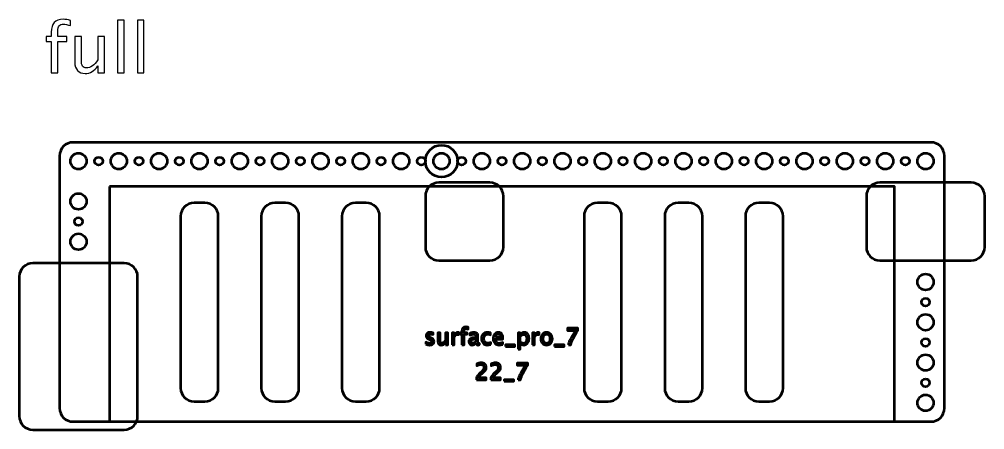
# Model space of a CAD drawing. Header units: centimetres. Extents: x -69 to 69, y -115 to 104.
# Drawn here: x 27.05 to 62.95, y 0.5 to 15.78 of the extents above; entities that cross this region are included whole.
import ezdxf

# ---------------------------------------------------------------- set-up
doc = ezdxf.new("R2010")
doc.units = ezdxf.units.CM
doc.header["$MEASUREMENT"] = 0
doc.layers.add('Layer 1', color=7, linetype='Continuous')

msp = doc.modelspace()

# ---------------------------------------------------------------- linework, layer by layer
at = {"layer": 'Layer 1', "color": 202, "lineweight": 53}
for centre, major_axis in [((29.25001, 10.49999), (0, 0.30001)), ((30.75001, 10.49999), (0, 0.30001)), ((32.25001, 10.49999), (0, 0.30001)), ((33.75001, 10.49999), (0, 0.30001)), ((35.25001, 10.49999), (0, 0.30001)), ((36.75001, 10.49999), (0, 0.30001)), ((38.25001, 10.49999), (0, 0.30001)), ((39.75001, 10.49999), (0, 0.30001)), ((41.25001, 10.49999), (0, 0.30001)), ((42.75001, 10.49999), (0, 0.60001)), ((42.75001, 10.49999), (0, 0.30001)), ((44.25001, 10.49999), (0, 0.30001)), ((45.75001, 10.49999), (0, 0.30001)), ((47.25001, 10.49999), (0, 0.30001)), ((48.75001, 10.49999), (0, 0.30001)), ((50.25001, 10.49999), (0, 0.30001)), ((51.75001, 10.49999), (0, 0.30001)), ((53.25001, 10.49999), (0, 0.30001)), ((54.75001, 10.49999), (0, 0.30001)), ((56.25001, 10.49999), (0, 0.30001)), ((57.75001, 10.49999), (0, 0.30001)), ((59.25001, 10.49999), (0, 0.30001)), ((60.75001, 10.49999), (0, 0.30001)), ((30, 10.5), (0, 0.15)), ((31.5, 10.5), (0, 0.15)), ((33, 10.5), (0, 0.15)), ((34.5, 10.5), (0, 0.15)), ((36, 10.5), (0, 0.15)), ((37.5, 10.5), (0, 0.15)), ((39, 10.5), (0, 0.15)), ((40.5, 10.5), (0, 0.15)), ((42, 10.5), (0, 0.15)), ((43.5, 10.5), (0, 0.15)), ((45, 10.5), (0, 0.15)), ((46.5, 10.5), (0, 0.15)), ((48, 10.5), (0, 0.15)), ((49.5, 10.5), (0, 0.15)), ((51, 10.5), (0, 0.15)), ((52.5, 10.5), (0, 0.15)), ((54, 10.5), (0, 0.15)), ((55.5, 10.5), (0, 0.15)), ((57, 10.5), (0, 0.15)), ((58.5, 10.5), (0, 0.15)), ((60, 10.5), (0, 0.15)), ((29.25001, 8.99999), (0, 0.30001)), ((29.25, 8.25), (0, 0.15)), ((29.25001, 7.49999), (0, 0.30001)), ((60.75001, 5.99999), (0, 0.30001)), ((60.75, 5.25), (0, 0.15)), ((60.75001, 4.49999), (0, 0.30001)), ((60.75, 3.75), (0, 0.15)), ((60.75001, 2.99999), (0, 0.30001)), ((60.75, 2.25), (0, 0.15)), ((60.75001, 1.49999), (0, 0.30001))]:
    msp.add_ellipse(centre, major_axis=major_axis, ratio=1, dxfattribs=at)
at = {"layer": 'Layer 1'}
for points, knots in [([(28.24041, 13.79281), (28.24041, 13.79281), (28.24041, 14.95613), (28.24041, 14.95613), (28.24041, 14.95613), (28.24041, 14.95613), (28.04949, 14.95613), (28.04949, 14.95613), (28.04949, 14.95613), (28.04949, 14.95613), (28.04949, 15.13901), (28.04949, 15.13901), (28.04949, 15.13901), (28.04949, 15.13901), (28.24041, 15.13901), (28.24041, 15.13901), (28.24041, 15.13901), (28.24041, 15.13901), (28.24041, 15.3003), (28.24041, 15.3003), (28.24041, 15.3003), (28.24041, 15.62119), (28.38688, 15.78163), (28.67983, 15.78163), (28.67983, 15.78163), (28.76196, 15.78163), (28.85509, 15.76808), (28.95923, 15.74099), (28.95923, 15.74099), (28.95923, 15.74099), (28.95923, 15.54541), (28.95923, 15.54541), (28.95923, 15.54541), (28.84874, 15.58097), (28.76026, 15.59875), (28.6938, 15.59875), (28.6938, 15.59875), (28.61294, 15.59875), (28.55791, 15.5797), (28.5287, 15.54118), (28.5287, 15.54118), (28.49907, 15.50265), (28.48425, 15.43111), (28.48425, 15.32655), (28.48425, 15.32655), (28.48425, 15.32655), (28.48425, 15.13901), (28.48425, 15.13901), (28.48425, 15.13901), (28.48425, 15.13901), (28.82249, 15.13901), (28.82249, 15.13901), (28.82249, 15.13901), (28.82249, 15.13901), (28.82249, 14.95613), (28.82249, 14.95613), (28.82249, 14.95613), (28.82249, 14.95613), (28.48425, 14.95613), (28.48425, 14.95613), (28.48425, 14.95613), (28.48425, 14.95613), (28.48425, 13.79281), (28.48425, 13.79281), (28.48425, 13.79281), (28.48425, 13.79281), (28.24041, 13.79281), (28.24041, 13.79281)], [0, 0, 0, 0, 0.05555556, 0.05555556, 0.05555556, 0.05555556, 0.11111111, 0.11111111, 0.11111111, 0.11111111, 0.16666667, 0.16666667, 0.16666667, 0.16666667, 0.22222222, 0.22222222, 0.22222222, 0.22222222, 0.27777778, 0.27777778, 0.27777778, 0.27777778, 0.33333333, 0.33333333, 0.33333333, 0.33333333, 0.38888889, 0.38888889, 0.38888889, 0.38888889, 0.44444444, 0.44444444, 0.44444444, 0.44444444, 0.5, 0.5, 0.5, 0.5, 0.55555556, 0.55555556, 0.55555556, 0.55555556, 0.61111111, 0.61111111, 0.61111111, 0.61111111, 0.66666667, 0.66666667, 0.66666667, 0.66666667, 0.72222222, 0.72222222, 0.72222222, 0.72222222, 0.77777778, 0.77777778, 0.77777778, 0.77777778, 0.83333333, 0.83333333, 0.83333333, 0.83333333, 0.88888889, 0.88888889, 0.88888889, 0.88888889, 1, 1, 1, 1]), ([(30.70505, 13.79281), (30.70505, 13.79281), (30.70505, 15.75115), (30.70505, 15.75115), (30.70505, 15.75115), (30.70505, 15.75115), (30.94889, 15.75115), (30.94889, 15.75115), (30.94889, 15.75115), (30.94889, 15.75115), (30.94889, 13.79281), (30.94889, 13.79281), (30.94889, 13.79281), (30.94889, 13.79281), (30.70505, 13.79281), (30.70505, 13.79281)], [0, 0, 0, 0, 0.2, 0.2, 0.2, 0.2, 0.4, 0.4, 0.4, 0.4, 0.6, 0.6, 0.6, 0.6, 1, 1, 1, 1]), ([(31.43911, 13.79281), (31.43911, 13.79281), (31.43911, 15.75115), (31.43911, 15.75115), (31.43911, 15.75115), (31.43911, 15.75115), (31.68295, 15.75115), (31.68295, 15.75115), (31.68295, 15.75115), (31.68295, 15.75115), (31.68295, 13.79281), (31.68295, 13.79281), (31.68295, 13.79281), (31.68295, 13.79281), (31.43911, 13.79281), (31.43911, 13.79281)], [0, 0, 0, 0, 0.2, 0.2, 0.2, 0.2, 0.4, 0.4, 0.4, 0.4, 0.6, 0.6, 0.6, 0.6, 1, 1, 1, 1]), ([(29.97184, 13.79281), (29.97184, 13.79281), (29.97184, 14.04596), (29.97184, 14.04596), (29.97184, 14.04596), (29.84188, 13.85673), (29.68397, 13.76233), (29.49855, 13.76233), (29.49855, 13.76233), (29.38087, 13.76233), (29.28731, 13.79916), (29.21788, 13.87324), (29.21788, 13.87324), (29.14803, 13.94733), (29.11332, 14.04681), (29.11332, 14.17254), (29.11332, 14.17254), (29.11332, 14.17254), (29.11332, 15.13901), (29.11332, 15.13901), (29.11332, 15.13901), (29.11332, 15.13901), (29.35716, 15.13901), (29.35716, 15.13901), (29.35716, 15.13901), (29.35716, 15.13901), (29.35716, 14.25213), (29.35716, 14.25213), (29.35716, 14.25213), (29.35716, 14.15095), (29.37198, 14.07941), (29.40119, 14.03707), (29.40119, 14.03707), (29.43082, 13.99432), (29.47993, 13.97315), (29.54893, 13.97315), (29.54893, 13.97315), (29.69794, 13.97315), (29.83934, 14.07094), (29.97184, 14.26694), (29.97184, 14.26694), (29.97184, 14.26694), (29.97184, 15.13901), (29.97184, 15.13901), (29.97184, 15.13901), (29.97184, 15.13901), (30.21568, 15.13901), (30.21568, 15.13901), (30.21568, 15.13901), (30.21568, 15.13901), (30.21568, 13.79281), (30.21568, 13.79281), (30.21568, 13.79281), (30.21568, 13.79281), (29.97184, 13.79281), (29.97184, 13.79281)], [0, 0, 0, 0, 0.06666667, 0.06666667, 0.06666667, 0.06666667, 0.13333333, 0.13333333, 0.13333333, 0.13333333, 0.2, 0.2, 0.2, 0.2, 0.26666667, 0.26666667, 0.26666667, 0.26666667, 0.33333333, 0.33333333, 0.33333333, 0.33333333, 0.4, 0.4, 0.4, 0.4, 0.46666667, 0.46666667, 0.46666667, 0.46666667, 0.53333333, 0.53333333, 0.53333333, 0.53333333, 0.6, 0.6, 0.6, 0.6, 0.66666667, 0.66666667, 0.66666667, 0.66666667, 0.73333333, 0.73333333, 0.73333333, 0.73333333, 0.8, 0.8, 0.8, 0.8, 0.86666667, 0.86666667, 0.86666667, 0.86666667, 1, 1, 1, 1])]:
    msp.add_open_spline(points, degree=3, knots=knots, dxfattribs=at)
at = {"layer": 'Layer 1', "color": 202, "lineweight": 53}
for points, knots in [([(28.55, 1.3), (28.55, 1.3), (28.55, 10.7), (28.55, 10.7), (28.55, 10.7), (28.55, 10.97614), (28.77386, 11.2), (29.05, 11.2), (29.05, 11.2), (29.05, 11.2), (60.95, 11.2), (60.95, 11.2), (60.95, 11.2), (61.22614, 11.2), (61.45, 10.97614), (61.45, 10.7), (61.45, 10.7), (61.45, 10.7), (61.45, 1.3), (61.45, 1.3), (61.45, 1.3), (61.45, 1.02386), (61.22614, 0.8), (60.95, 0.8), (60.95, 0.8), (60.95, 0.8), (29.05, 0.8), (29.05, 0.8), (29.05, 0.8), (28.77386, 0.8), (28.55, 1.02386), (28.55, 1.3)], [0, 0, 0, 0, 0.11111111, 0.11111111, 0.11111111, 0.11111111, 0.22222222, 0.22222222, 0.22222222, 0.22222222, 0.33333333, 0.33333333, 0.33333333, 0.33333333, 0.44444444, 0.44444444, 0.44444444, 0.44444444, 0.55555556, 0.55555556, 0.55555556, 0.55555556, 0.66666667, 0.66666667, 0.66666667, 0.66666667, 0.77777778, 0.77777778, 0.77777778, 0.77777778, 1, 1, 1, 1]), ([(42.15, 7.3), (42.15, 7.3), (42.15, 9.2), (42.15, 9.2), (42.15, 9.2), (42.15, 9.47614), (42.37386, 9.7), (42.65, 9.7), (42.65, 9.7), (42.65, 9.7), (44.55, 9.7), (44.55, 9.7), (44.55, 9.7), (44.82614, 9.7), (45.05, 9.47614), (45.05, 9.2), (45.05, 9.2), (45.05, 9.2), (45.05, 7.3), (45.05, 7.3), (45.05, 7.3), (45.05, 7.02386), (44.82614, 6.8), (44.55, 6.8), (44.55, 6.8), (44.55, 6.8), (42.65, 6.8), (42.65, 6.8), (42.65, 6.8), (42.37386, 6.8), (42.15, 7.02386), (42.15, 7.3)], [0, 0, 0, 0, 0.11111111, 0.11111111, 0.11111111, 0.11111111, 0.22222222, 0.22222222, 0.22222222, 0.22222222, 0.33333333, 0.33333333, 0.33333333, 0.33333333, 0.44444444, 0.44444444, 0.44444444, 0.44444444, 0.55555556, 0.55555556, 0.55555556, 0.55555556, 0.66666667, 0.66666667, 0.66666667, 0.66666667, 0.77777778, 0.77777778, 0.77777778, 0.77777778, 1, 1, 1, 1]), ([(58.55, 7.3), (58.55, 7.3), (58.55, 9.2), (58.55, 9.2), (58.55, 9.2), (58.55, 9.47614), (58.77386, 9.7), (59.05, 9.7), (59.05, 9.7), (59.05, 9.7), (62.45, 9.7), (62.45, 9.7), (62.45, 9.7), (62.72614, 9.7), (62.95, 9.47614), (62.95, 9.2), (62.95, 9.2), (62.95, 9.2), (62.95, 7.3), (62.95, 7.3), (62.95, 7.3), (62.95, 7.02386), (62.72614, 6.8), (62.45, 6.8), (62.45, 6.8), (62.45, 6.8), (59.05, 6.8), (59.05, 6.8), (59.05, 6.8), (58.77386, 6.8), (58.55, 7.02386), (58.55, 7.3)], [0, 0, 0, 0, 0.11111111, 0.11111111, 0.11111111, 0.11111111, 0.22222222, 0.22222222, 0.22222222, 0.22222222, 0.33333333, 0.33333333, 0.33333333, 0.33333333, 0.44444444, 0.44444444, 0.44444444, 0.44444444, 0.55555556, 0.55555556, 0.55555556, 0.55555556, 0.66666667, 0.66666667, 0.66666667, 0.66666667, 0.77777778, 0.77777778, 0.77777778, 0.77777778, 1, 1, 1, 1]), ([(30.4, 9.55), (30.4, 9.55), (59.6, 9.55), (59.6, 9.55), (59.6, 9.55), (59.6, 9.55), (59.6, 0.8), (59.6, 0.8), (59.6, 0.8), (59.6, 0.8), (30.4, 0.8), (30.4, 0.8), (30.4, 0.8), (30.4, 0.8), (30.4, 9.55), (30.4, 9.55)], [0, 0, 0, 0, 0.2, 0.2, 0.2, 0.2, 0.4, 0.4, 0.4, 0.4, 0.6, 0.6, 0.6, 0.6, 1, 1, 1, 1]), ([(33.05, 2.05), (33.05, 2.05), (33.05, 8.45), (33.05, 8.45), (33.05, 8.45), (33.05, 8.72614), (33.27386, 8.95), (33.55, 8.95), (33.55, 8.95), (33.55, 8.95), (33.95, 8.95), (33.95, 8.95), (33.95, 8.95), (34.22614, 8.95), (34.45, 8.72614), (34.45, 8.45), (34.45, 8.45), (34.45, 8.45), (34.45, 2.05), (34.45, 2.05), (34.45, 2.05), (34.45, 1.77386), (34.22614, 1.55), (33.95, 1.55), (33.95, 1.55), (33.95, 1.55), (33.55, 1.55), (33.55, 1.55), (33.55, 1.55), (33.27386, 1.55), (33.05, 1.77386), (33.05, 2.05)], [0, 0, 0, 0, 0.11111111, 0.11111111, 0.11111111, 0.11111111, 0.22222222, 0.22222222, 0.22222222, 0.22222222, 0.33333333, 0.33333333, 0.33333333, 0.33333333, 0.44444444, 0.44444444, 0.44444444, 0.44444444, 0.55555556, 0.55555556, 0.55555556, 0.55555556, 0.66666667, 0.66666667, 0.66666667, 0.66666667, 0.77777778, 0.77777778, 0.77777778, 0.77777778, 1, 1, 1, 1]), ([(36.05, 2.05), (36.05, 2.05), (36.05, 8.45), (36.05, 8.45), (36.05, 8.45), (36.05, 8.72614), (36.27386, 8.95), (36.55, 8.95), (36.55, 8.95), (36.55, 8.95), (36.95, 8.95), (36.95, 8.95), (36.95, 8.95), (37.22614, 8.95), (37.45, 8.72614), (37.45, 8.45), (37.45, 8.45), (37.45, 8.45), (37.45, 2.05), (37.45, 2.05), (37.45, 2.05), (37.45, 1.77386), (37.22614, 1.55), (36.95, 1.55), (36.95, 1.55), (36.95, 1.55), (36.55, 1.55), (36.55, 1.55), (36.55, 1.55), (36.27386, 1.55), (36.05, 1.77386), (36.05, 2.05)], [0, 0, 0, 0, 0.11111111, 0.11111111, 0.11111111, 0.11111111, 0.22222222, 0.22222222, 0.22222222, 0.22222222, 0.33333333, 0.33333333, 0.33333333, 0.33333333, 0.44444444, 0.44444444, 0.44444444, 0.44444444, 0.55555556, 0.55555556, 0.55555556, 0.55555556, 0.66666667, 0.66666667, 0.66666667, 0.66666667, 0.77777778, 0.77777778, 0.77777778, 0.77777778, 1, 1, 1, 1]), ([(39.05, 2.05), (39.05, 2.05), (39.05, 8.45), (39.05, 8.45), (39.05, 8.45), (39.05, 8.72614), (39.27386, 8.95), (39.55, 8.95), (39.55, 8.95), (39.55, 8.95), (39.95, 8.95), (39.95, 8.95), (39.95, 8.95), (40.22614, 8.95), (40.45, 8.72614), (40.45, 8.45), (40.45, 8.45), (40.45, 8.45), (40.45, 2.05), (40.45, 2.05), (40.45, 2.05), (40.45, 1.77386), (40.22614, 1.55), (39.95, 1.55), (39.95, 1.55), (39.95, 1.55), (39.55, 1.55), (39.55, 1.55), (39.55, 1.55), (39.27386, 1.55), (39.05, 1.77386), (39.05, 2.05)], [0, 0, 0, 0, 0.11111111, 0.11111111, 0.11111111, 0.11111111, 0.22222222, 0.22222222, 0.22222222, 0.22222222, 0.33333333, 0.33333333, 0.33333333, 0.33333333, 0.44444444, 0.44444444, 0.44444444, 0.44444444, 0.55555556, 0.55555556, 0.55555556, 0.55555556, 0.66666667, 0.66666667, 0.66666667, 0.66666667, 0.77777778, 0.77777778, 0.77777778, 0.77777778, 1, 1, 1, 1]), ([(48.05, 2.05), (48.05, 2.05), (48.05, 8.45), (48.05, 8.45), (48.05, 8.45), (48.05, 8.72614), (48.27386, 8.95), (48.55, 8.95), (48.55, 8.95), (48.55, 8.95), (48.95, 8.95), (48.95, 8.95), (48.95, 8.95), (49.22614, 8.95), (49.45, 8.72614), (49.45, 8.45), (49.45, 8.45), (49.45, 8.45), (49.45, 2.05), (49.45, 2.05), (49.45, 2.05), (49.45, 1.77386), (49.22614, 1.55), (48.95, 1.55), (48.95, 1.55), (48.95, 1.55), (48.55, 1.55), (48.55, 1.55), (48.55, 1.55), (48.27386, 1.55), (48.05, 1.77386), (48.05, 2.05)], [0, 0, 0, 0, 0.11111111, 0.11111111, 0.11111111, 0.11111111, 0.22222222, 0.22222222, 0.22222222, 0.22222222, 0.33333333, 0.33333333, 0.33333333, 0.33333333, 0.44444444, 0.44444444, 0.44444444, 0.44444444, 0.55555556, 0.55555556, 0.55555556, 0.55555556, 0.66666667, 0.66666667, 0.66666667, 0.66666667, 0.77777778, 0.77777778, 0.77777778, 0.77777778, 1, 1, 1, 1]), ([(51.05, 2.05), (51.05, 2.05), (51.05, 8.45), (51.05, 8.45), (51.05, 8.45), (51.05, 8.72614), (51.27386, 8.95), (51.55, 8.95), (51.55, 8.95), (51.55, 8.95), (51.95, 8.95), (51.95, 8.95), (51.95, 8.95), (52.22614, 8.95), (52.45, 8.72614), (52.45, 8.45), (52.45, 8.45), (52.45, 8.45), (52.45, 2.05), (52.45, 2.05), (52.45, 2.05), (52.45, 1.77386), (52.22614, 1.55), (51.95, 1.55), (51.95, 1.55), (51.95, 1.55), (51.55, 1.55), (51.55, 1.55), (51.55, 1.55), (51.27386, 1.55), (51.05, 1.77386), (51.05, 2.05)], [0, 0, 0, 0, 0.11111111, 0.11111111, 0.11111111, 0.11111111, 0.22222222, 0.22222222, 0.22222222, 0.22222222, 0.33333333, 0.33333333, 0.33333333, 0.33333333, 0.44444444, 0.44444444, 0.44444444, 0.44444444, 0.55555556, 0.55555556, 0.55555556, 0.55555556, 0.66666667, 0.66666667, 0.66666667, 0.66666667, 0.77777778, 0.77777778, 0.77777778, 0.77777778, 1, 1, 1, 1]), ([(54.05, 2.05), (54.05, 2.05), (54.05, 8.45), (54.05, 8.45), (54.05, 8.45), (54.05, 8.72614), (54.27386, 8.95), (54.55, 8.95), (54.55, 8.95), (54.55, 8.95), (54.95, 8.95), (54.95, 8.95), (54.95, 8.95), (55.22614, 8.95), (55.45, 8.72614), (55.45, 8.45), (55.45, 8.45), (55.45, 8.45), (55.45, 2.05), (55.45, 2.05), (55.45, 2.05), (55.45, 1.77386), (55.22614, 1.55), (54.95, 1.55), (54.95, 1.55), (54.95, 1.55), (54.55, 1.55), (54.55, 1.55), (54.55, 1.55), (54.27386, 1.55), (54.05, 1.77386), (54.05, 2.05)], [0, 0, 0, 0, 0.11111111, 0.11111111, 0.11111111, 0.11111111, 0.22222222, 0.22222222, 0.22222222, 0.22222222, 0.33333333, 0.33333333, 0.33333333, 0.33333333, 0.44444444, 0.44444444, 0.44444444, 0.44444444, 0.55555556, 0.55555556, 0.55555556, 0.55555556, 0.66666667, 0.66666667, 0.66666667, 0.66666667, 0.77777778, 0.77777778, 0.77777778, 0.77777778, 1, 1, 1, 1]), ([(27.05, 1), (27.05, 1), (27.05, 6.2), (27.05, 6.2), (27.05, 6.2), (27.05, 6.47614), (27.27386, 6.7), (27.55, 6.7), (27.55, 6.7), (27.55, 6.7), (30.95, 6.7), (30.95, 6.7), (30.95, 6.7), (31.22614, 6.7), (31.45, 6.47614), (31.45, 6.2), (31.45, 6.2), (31.45, 6.2), (31.45, 1), (31.45, 1), (31.45, 1), (31.45, 0.72386), (31.22614, 0.5), (30.95, 0.5), (30.95, 0.5), (30.95, 0.5), (27.55, 0.5), (27.55, 0.5), (27.55, 0.5), (27.27386, 0.5), (27.05, 0.72386), (27.05, 1)], [0, 0, 0, 0, 0.11111111, 0.11111111, 0.11111111, 0.11111111, 0.22222222, 0.22222222, 0.22222222, 0.22222222, 0.33333333, 0.33333333, 0.33333333, 0.33333333, 0.44444444, 0.44444444, 0.44444444, 0.44444444, 0.55555556, 0.55555556, 0.55555556, 0.55555556, 0.66666667, 0.66666667, 0.66666667, 0.66666667, 0.77777778, 0.77777778, 0.77777778, 0.77777778, 1, 1, 1, 1]), ([(43.50745, 3.66378), (43.50745, 3.66378), (43.50745, 4.05155), (43.50745, 4.05155), (43.50745, 4.05155), (43.50745, 4.05155), (43.44381, 4.05155), (43.44381, 4.05155), (43.44381, 4.05155), (43.44381, 4.05155), (43.44381, 4.11252), (43.44381, 4.11252), (43.44381, 4.11252), (43.44381, 4.11252), (43.50745, 4.11252), (43.50745, 4.11252), (43.50745, 4.11252), (43.50745, 4.11252), (43.50745, 4.16628), (43.50745, 4.16628), (43.50745, 4.16628), (43.50745, 4.27324), (43.55628, 4.32672), (43.65392, 4.32672), (43.65392, 4.32672), (43.6813, 4.32672), (43.71234, 4.32221), (43.74706, 4.31318), (43.74706, 4.31318), (43.74706, 4.31318), (43.74706, 4.24798), (43.74706, 4.24798), (43.74706, 4.24798), (43.71023, 4.25984), (43.68074, 4.26576), (43.65858, 4.26576), (43.65858, 4.26576), (43.63163, 4.26576), (43.61328, 4.25941), (43.60355, 4.24657), (43.60355, 4.24657), (43.59367, 4.23373), (43.58873, 4.20988), (43.58873, 4.17503), (43.58873, 4.17503), (43.58873, 4.17503), (43.58873, 4.11252), (43.58873, 4.11252), (43.58873, 4.11252), (43.58873, 4.11252), (43.70148, 4.11252), (43.70148, 4.11252), (43.70148, 4.11252), (43.70148, 4.11252), (43.70148, 4.05155), (43.70148, 4.05155), (43.70148, 4.05155), (43.70148, 4.05155), (43.58873, 4.05155), (43.58873, 4.05155), (43.58873, 4.05155), (43.58873, 4.05155), (43.58873, 3.66378), (43.58873, 3.66378), (43.58873, 3.66378), (43.58873, 3.66378), (43.50745, 3.66378), (43.50745, 3.66378)], [0, 0, 0, 0, 0.05555556, 0.05555556, 0.05555556, 0.05555556, 0.11111111, 0.11111111, 0.11111111, 0.11111111, 0.16666667, 0.16666667, 0.16666667, 0.16666667, 0.22222222, 0.22222222, 0.22222222, 0.22222222, 0.27777778, 0.27777778, 0.27777778, 0.27777778, 0.33333333, 0.33333333, 0.33333333, 0.33333333, 0.38888889, 0.38888889, 0.38888889, 0.38888889, 0.44444444, 0.44444444, 0.44444444, 0.44444444, 0.5, 0.5, 0.5, 0.5, 0.55555556, 0.55555556, 0.55555556, 0.55555556, 0.61111111, 0.61111111, 0.61111111, 0.61111111, 0.66666667, 0.66666667, 0.66666667, 0.66666667, 0.72222222, 0.72222222, 0.72222222, 0.72222222, 0.77777778, 0.77777778, 0.77777778, 0.77777778, 0.83333333, 0.83333333, 0.83333333, 0.83333333, 0.88888889, 0.88888889, 0.88888889, 0.88888889, 1, 1, 1, 1]), ([(42.17253, 3.67987), (42.17253, 3.67987), (42.17253, 3.75437), (42.17253, 3.75437), (42.17253, 3.75437), (42.22573, 3.72784), (42.27188, 3.71458), (42.31125, 3.71458), (42.31125, 3.71458), (42.33467, 3.71458), (42.35414, 3.72093), (42.36953, 3.73363), (42.36953, 3.73363), (42.38491, 3.74619), (42.39267, 3.76199), (42.39267, 3.78104), (42.39267, 3.78104), (42.39267, 3.80884), (42.37108, 3.83184), (42.3279, 3.85005), (42.3279, 3.85005), (42.3279, 3.85005), (42.28034, 3.87023), (42.28034, 3.87023), (42.28034, 3.87023), (42.21021, 3.8993), (42.17507, 3.94135), (42.17507, 3.99596), (42.17507, 3.99596), (42.17507, 4.03504), (42.1889, 4.06581), (42.21656, 4.08824), (42.21656, 4.08824), (42.24422, 4.11068), (42.28218, 4.12183), (42.3303, 4.12183), (42.3303, 4.12183), (42.35527, 4.12183), (42.38632, 4.11844), (42.42315, 4.11153), (42.42315, 4.11153), (42.42315, 4.11153), (42.44008, 4.10828), (42.44008, 4.10828), (42.44008, 4.10828), (42.44008, 4.10828), (42.44008, 4.04055), (42.44008, 4.04055), (42.44008, 4.04055), (42.39478, 4.05409), (42.35866, 4.06087), (42.33171, 4.06087), (42.33171, 4.06087), (42.308, 4.06087), (42.28923, 4.05565), (42.27498, 4.04535), (42.27498, 4.04535), (42.26087, 4.03504), (42.25381, 4.02122), (42.25381, 4.00386), (42.25381, 4.00386), (42.25381, 3.97945), (42.27357, 3.9587), (42.31322, 3.94191), (42.31322, 3.94191), (42.31322, 3.94191), (42.35231, 3.9254), (42.35231, 3.9254), (42.35231, 3.9254), (42.39662, 3.90677), (42.42795, 3.88702), (42.44629, 3.86628), (42.44629, 3.86628), (42.46478, 3.84553), (42.47395, 3.81957), (42.47395, 3.78852), (42.47395, 3.78852), (42.47395, 3.74915), (42.45843, 3.71684), (42.42724, 3.69158), (42.42724, 3.69158), (42.3962, 3.66632), (42.3564, 3.65362), (42.308, 3.65362), (42.308, 3.65362), (42.27075, 3.65362), (42.22573, 3.66237), (42.17253, 3.67987)], [0, 0, 0, 0, 0.04347826, 0.04347826, 0.04347826, 0.04347826, 0.08695652, 0.08695652, 0.08695652, 0.08695652, 0.13043478, 0.13043478, 0.13043478, 0.13043478, 0.17391304, 0.17391304, 0.17391304, 0.17391304, 0.2173913, 0.2173913, 0.2173913, 0.2173913, 0.26086957, 0.26086957, 0.26086957, 0.26086957, 0.30434783, 0.30434783, 0.30434783, 0.30434783, 0.34782609, 0.34782609, 0.34782609, 0.34782609, 0.39130435, 0.39130435, 0.39130435, 0.39130435, 0.43478261, 0.43478261, 0.43478261, 0.43478261, 0.47826087, 0.47826087, 0.47826087, 0.47826087, 0.52173913, 0.52173913, 0.52173913, 0.52173913, 0.56521739, 0.56521739, 0.56521739, 0.56521739, 0.60869565, 0.60869565, 0.60869565, 0.60869565, 0.65217391, 0.65217391, 0.65217391, 0.65217391, 0.69565217, 0.69565217, 0.69565217, 0.69565217, 0.73913043, 0.73913043, 0.73913043, 0.73913043, 0.7826087, 0.7826087, 0.7826087, 0.7826087, 0.82608696, 0.82608696, 0.82608696, 0.82608696, 0.86956522, 0.86956522, 0.86956522, 0.86956522, 0.91304348, 0.91304348, 0.91304348, 0.91304348, 1, 1, 1, 1]), ([(42.90137, 3.66378), (42.90137, 3.66378), (42.90137, 3.74816), (42.90137, 3.74816), (42.90137, 3.74816), (42.85805, 3.68509), (42.80542, 3.65362), (42.74361, 3.65362), (42.74361, 3.65362), (42.70438, 3.65362), (42.6732, 3.6659), (42.65005, 3.69059), (42.65005, 3.69059), (42.62677, 3.71529), (42.6152, 3.74845), (42.6152, 3.79036), (42.6152, 3.79036), (42.6152, 3.79036), (42.6152, 4.11252), (42.6152, 4.11252), (42.6152, 4.11252), (42.6152, 4.11252), (42.69648, 4.11252), (42.69648, 4.11252), (42.69648, 4.11252), (42.69648, 4.11252), (42.69648, 3.81689), (42.69648, 3.81689), (42.69648, 3.81689), (42.69648, 3.78316), (42.70142, 3.75931), (42.71116, 3.7452), (42.71116, 3.7452), (42.72103, 3.73095), (42.7374, 3.72389), (42.7604, 3.72389), (42.7604, 3.72389), (42.81008, 3.72389), (42.85721, 3.75649), (42.90137, 3.82183), (42.90137, 3.82183), (42.90137, 3.82183), (42.90137, 4.11252), (42.90137, 4.11252), (42.90137, 4.11252), (42.90137, 4.11252), (42.98266, 4.11252), (42.98266, 4.11252), (42.98266, 4.11252), (42.98266, 4.11252), (42.98266, 3.66378), (42.98266, 3.66378), (42.98266, 3.66378), (42.98266, 3.66378), (42.90137, 3.66378), (42.90137, 3.66378)], [0, 0, 0, 0, 0.06666667, 0.06666667, 0.06666667, 0.06666667, 0.13333333, 0.13333333, 0.13333333, 0.13333333, 0.2, 0.2, 0.2, 0.2, 0.26666667, 0.26666667, 0.26666667, 0.26666667, 0.33333333, 0.33333333, 0.33333333, 0.33333333, 0.4, 0.4, 0.4, 0.4, 0.46666667, 0.46666667, 0.46666667, 0.46666667, 0.53333333, 0.53333333, 0.53333333, 0.53333333, 0.6, 0.6, 0.6, 0.6, 0.66666667, 0.66666667, 0.66666667, 0.66666667, 0.73333333, 0.73333333, 0.73333333, 0.73333333, 0.8, 0.8, 0.8, 0.8, 0.86666667, 0.86666667, 0.86666667, 0.86666667, 1, 1, 1, 1]), ([(43.14578, 3.66378), (43.14578, 3.66378), (43.14578, 4.11252), (43.14578, 4.11252), (43.14578, 4.11252), (43.14578, 4.11252), (43.22706, 4.11252), (43.22706, 4.11252), (43.22706, 4.11252), (43.22706, 4.11252), (43.22706, 4.02771), (43.22706, 4.02771), (43.22706, 4.02771), (43.25938, 4.0905), (43.30622, 4.12183), (43.36775, 4.12183), (43.36775, 4.12183), (43.37607, 4.12183), (43.38482, 4.12112), (43.39385, 4.11971), (43.39385, 4.11971), (43.39385, 4.11971), (43.39385, 4.04365), (43.39385, 4.04365), (43.39385, 4.04365), (43.37974, 4.04831), (43.36733, 4.05071), (43.3566, 4.05071), (43.3566, 4.05071), (43.30495, 4.05071), (43.26177, 4.02023), (43.22706, 3.95913), (43.22706, 3.95913), (43.22706, 3.95913), (43.22706, 3.66378), (43.22706, 3.66378), (43.22706, 3.66378), (43.22706, 3.66378), (43.14578, 3.66378), (43.14578, 3.66378)], [0, 0, 0, 0, 0.09090909, 0.09090909, 0.09090909, 0.09090909, 0.18181818, 0.18181818, 0.18181818, 0.18181818, 0.27272727, 0.27272727, 0.27272727, 0.27272727, 0.36363636, 0.36363636, 0.36363636, 0.36363636, 0.45454545, 0.45454545, 0.45454545, 0.45454545, 0.54545455, 0.54545455, 0.54545455, 0.54545455, 0.63636364, 0.63636364, 0.63636364, 0.63636364, 0.72727273, 0.72727273, 0.72727273, 0.72727273, 0.81818182, 0.81818182, 0.81818182, 0.81818182, 1, 1, 1, 1]), ([(44.03478, 3.72093), (43.98596, 3.67606), (43.93897, 3.65362), (43.89381, 3.65362), (43.89381, 3.65362), (43.8567, 3.65362), (43.8258, 3.66519), (43.80138, 3.68847), (43.80138, 3.68847), (43.77683, 3.71176), (43.76455, 3.74111), (43.76455, 3.77653), (43.76455, 3.77653), (43.76455, 3.82549), (43.78516, 3.86317), (43.82636, 3.88942), (43.82636, 3.88942), (43.86757, 3.91566), (43.92669, 3.92879), (44.00374, 3.92879), (44.00374, 3.92879), (44.00374, 3.92879), (44.02279, 3.92879), (44.02279, 3.92879), (44.02279, 3.92879), (44.02279, 3.92879), (44.02279, 3.98283), (44.02279, 3.98283), (44.02279, 3.98283), (44.02279, 4.0349), (43.99569, 4.06087), (43.94137, 4.06087), (43.94137, 4.06087), (43.89932, 4.06087), (43.85331, 4.0476), (43.8035, 4.02107), (43.8035, 4.02107), (43.8035, 4.02107), (43.8035, 4.08796), (43.8035, 4.08796), (43.8035, 4.08796), (43.85825, 4.11054), (43.9099, 4.12183), (43.9583, 4.12183), (43.9583, 4.12183), (44.00811, 4.12183), (44.04494, 4.11054), (44.06851, 4.08782), (44.06851, 4.08782), (44.09221, 4.0651), (44.10407, 4.03011), (44.10407, 3.98283), (44.10407, 3.98283), (44.10407, 3.98283), (44.10407, 3.78006), (44.10407, 3.78006), (44.10407, 3.78006), (44.10407, 3.73363), (44.11832, 3.71035), (44.14697, 3.71035), (44.14697, 3.71035), (44.15049, 3.71035), (44.15572, 3.71091), (44.16263, 3.71204), (44.16263, 3.71204), (44.16263, 3.71204), (44.16842, 3.66688), (44.16842, 3.66688), (44.16842, 3.66688), (44.14993, 3.65799), (44.12961, 3.65362), (44.10731, 3.65362), (44.10731, 3.65362), (44.06935, 3.65362), (44.04522, 3.67606), (44.03478, 3.72093)], [0, 0, 0, 0, 0.05, 0.05, 0.05, 0.05, 0.1, 0.1, 0.1, 0.1, 0.15, 0.15, 0.15, 0.15, 0.2, 0.2, 0.2, 0.2, 0.25, 0.25, 0.25, 0.25, 0.3, 0.3, 0.3, 0.3, 0.35, 0.35, 0.35, 0.35, 0.4, 0.4, 0.4, 0.4, 0.45, 0.45, 0.45, 0.45, 0.5, 0.5, 0.5, 0.5, 0.55, 0.55, 0.55, 0.55, 0.6, 0.6, 0.6, 0.6, 0.65, 0.65, 0.65, 0.65, 0.7, 0.7, 0.7, 0.7, 0.75, 0.75, 0.75, 0.75, 0.8, 0.8, 0.8, 0.8, 0.85, 0.85, 0.85, 0.85, 0.9, 0.9, 0.9, 0.9, 1, 1, 1, 1]), ([(44.58257, 3.67733), (44.52994, 3.66152), (44.4845, 3.65362), (44.44626, 3.65362), (44.44626, 3.65362), (44.38558, 3.65362), (44.33535, 3.67606), (44.29541, 3.72079), (44.29541, 3.72079), (44.25548, 3.76566), (44.23544, 3.82225), (44.23544, 3.89041), (44.23544, 3.89041), (44.23544, 3.96322), (44.2552, 4.02009), (44.29471, 4.06073), (44.29471, 4.06073), (44.33422, 4.10151), (44.38939, 4.12183), (44.46023, 4.12183), (44.46023, 4.12183), (44.49509, 4.12183), (44.53431, 4.11703), (44.57749, 4.10744), (44.57749, 4.10744), (44.57749, 4.10744), (44.57749, 4.03885), (44.57749, 4.03885), (44.57749, 4.03885), (44.53163, 4.0524), (44.49424, 4.05917), (44.46545, 4.05917), (44.46545, 4.05917), (44.42368, 4.05917), (44.39024, 4.04351), (44.36526, 4.01233), (44.36526, 4.01233), (44.34029, 3.98114), (44.32773, 3.93951), (44.32773, 3.88758), (44.32773, 3.88758), (44.32773, 3.83721), (44.34071, 3.79657), (44.36653, 3.76538), (44.36653, 3.76538), (44.39236, 3.73434), (44.42608, 3.71881), (44.46799, 3.71881), (44.46799, 3.71881), (44.5051, 3.71881), (44.5432, 3.72841), (44.58257, 3.7476), (44.58257, 3.7476), (44.58257, 3.7476), (44.58257, 3.67733), (44.58257, 3.67733)], [0, 0, 0, 0, 0.06666667, 0.06666667, 0.06666667, 0.06666667, 0.13333333, 0.13333333, 0.13333333, 0.13333333, 0.2, 0.2, 0.2, 0.2, 0.26666667, 0.26666667, 0.26666667, 0.26666667, 0.33333333, 0.33333333, 0.33333333, 0.33333333, 0.4, 0.4, 0.4, 0.4, 0.46666667, 0.46666667, 0.46666667, 0.46666667, 0.53333333, 0.53333333, 0.53333333, 0.53333333, 0.6, 0.6, 0.6, 0.6, 0.66666667, 0.66666667, 0.66666667, 0.66666667, 0.73333333, 0.73333333, 0.73333333, 0.73333333, 0.8, 0.8, 0.8, 0.8, 0.86666667, 0.86666667, 0.86666667, 0.86666667, 1, 1, 1, 1]), ([(45.03399, 3.67817), (44.97938, 3.6618), (44.93268, 3.65362), (44.89373, 3.65362), (44.89373, 3.65362), (44.82727, 3.65362), (44.77322, 3.67563), (44.73159, 3.71952), (44.73159, 3.71952), (44.68996, 3.7634), (44.66908, 3.82027), (44.66908, 3.89026), (44.66908, 3.89026), (44.66908, 3.95814), (44.68742, 4.01388), (44.72425, 4.05748), (44.72425, 4.05748), (44.76108, 4.10094), (44.80822, 4.12268), (44.86565, 4.12268), (44.86565, 4.12268), (44.91998, 4.12268), (44.96203, 4.10334), (44.99166, 4.06468), (44.99166, 4.06468), (45.02129, 4.02601), (45.03611, 3.97126), (45.03611, 3.90028), (45.03611, 3.90028), (45.03611, 3.90028), (45.03569, 3.87545), (45.03569, 3.87545), (45.03569, 3.87545), (45.03569, 3.87545), (44.75205, 3.87545), (44.75205, 3.87545), (44.75205, 3.87545), (44.76391, 3.7682), (44.81626, 3.71458), (44.90897, 3.71458), (44.90897, 3.71458), (44.94298, 3.71458), (44.98461, 3.72418), (45.03399, 3.74337), (45.03399, 3.74337), (45.03399, 3.74337), (45.03399, 3.67817), (45.03399, 3.67817)], [0, 0, 0, 0, 0.07692308, 0.07692308, 0.07692308, 0.07692308, 0.15384615, 0.15384615, 0.15384615, 0.15384615, 0.23076923, 0.23076923, 0.23076923, 0.23076923, 0.30769231, 0.30769231, 0.30769231, 0.30769231, 0.38461538, 0.38461538, 0.38461538, 0.38461538, 0.46153846, 0.46153846, 0.46153846, 0.46153846, 0.53846154, 0.53846154, 0.53846154, 0.53846154, 0.61538462, 0.61538462, 0.61538462, 0.61538462, 0.69230769, 0.69230769, 0.69230769, 0.69230769, 0.76923077, 0.76923077, 0.76923077, 0.76923077, 0.84615385, 0.84615385, 0.84615385, 0.84615385, 1, 1, 1, 1]), ([(44.75629, 3.93641), (44.75629, 3.93641), (44.95441, 3.93641), (44.95441, 3.93641), (44.95441, 3.93641), (44.95441, 4.01995), (44.92322, 4.06171), (44.86099, 4.06171), (44.86099, 4.06171), (44.79834, 4.06171), (44.76348, 4.01995), (44.75629, 3.93641)], [0, 0, 0, 0, 0.25, 0.25, 0.25, 0.25, 0.5, 0.5, 0.5, 0.5, 1, 1, 1, 1]), ([(45.59972, 3.50037), (45.59972, 3.50037), (45.59972, 4.11252), (45.59972, 4.11252), (45.59972, 4.11252), (45.59972, 4.11252), (45.681, 4.11252), (45.681, 4.11252), (45.681, 4.11252), (45.681, 4.11252), (45.681, 4.02771), (45.681, 4.02771), (45.681, 4.02771), (45.7143, 4.0905), (45.7644, 4.12183), (45.83114, 4.12183), (45.83114, 4.12183), (45.88519, 4.12183), (45.92766, 4.10221), (45.95871, 4.06284), (45.95871, 4.06284), (45.98975, 4.02347), (46.00528, 3.96971), (46.00528, 3.90155), (46.00528, 3.90155), (46.00528, 3.82733), (45.98764, 3.76736), (45.9525, 3.72192), (45.9525, 3.72192), (45.91736, 3.67634), (45.87108, 3.65362), (45.81379, 3.65362), (45.81379, 3.65362), (45.76059, 3.65362), (45.71628, 3.67394), (45.681, 3.71472), (45.681, 3.71472), (45.681, 3.71472), (45.681, 3.50037), (45.681, 3.50037), (45.681, 3.50037), (45.681, 3.50037), (45.59972, 3.50037), (45.59972, 3.50037)], [0, 0, 0, 0, 0.08333333, 0.08333333, 0.08333333, 0.08333333, 0.16666667, 0.16666667, 0.16666667, 0.16666667, 0.25, 0.25, 0.25, 0.25, 0.33333333, 0.33333333, 0.33333333, 0.33333333, 0.41666667, 0.41666667, 0.41666667, 0.41666667, 0.5, 0.5, 0.5, 0.5, 0.58333333, 0.58333333, 0.58333333, 0.58333333, 0.66666667, 0.66666667, 0.66666667, 0.66666667, 0.75, 0.75, 0.75, 0.75, 0.83333333, 0.83333333, 0.83333333, 0.83333333, 1, 1, 1, 1]), ([(45.681, 3.77074), (45.72291, 3.73335), (45.76285, 3.71458), (45.8008, 3.71458), (45.8008, 3.71458), (45.8382, 3.71458), (45.86713, 3.73024), (45.88745, 3.76143), (45.88745, 3.76143), (45.90791, 3.79261), (45.91807, 3.8365), (45.91807, 3.89323), (45.91807, 3.89323), (45.91807, 3.99821), (45.88335, 4.05071), (45.81393, 4.05071), (45.81393, 4.05071), (45.76849, 4.05071), (45.72418, 4.02615), (45.681, 3.97691), (45.681, 3.97691), (45.681, 3.97691), (45.681, 3.77074), (45.681, 3.77074)], [0, 0, 0, 0, 0.14285714, 0.14285714, 0.14285714, 0.14285714, 0.28571429, 0.28571429, 0.28571429, 0.28571429, 0.42857143, 0.42857143, 0.42857143, 0.42857143, 0.57142857, 0.57142857, 0.57142857, 0.57142857, 0.71428571, 0.71428571, 0.71428571, 0.71428571, 1, 1, 1, 1]), ([(46.13256, 3.66378), (46.13256, 3.66378), (46.13256, 4.11252), (46.13256, 4.11252), (46.13256, 4.11252), (46.13256, 4.11252), (46.21384, 4.11252), (46.21384, 4.11252), (46.21384, 4.11252), (46.21384, 4.11252), (46.21384, 4.02771), (46.21384, 4.02771), (46.21384, 4.02771), (46.24616, 4.0905), (46.293, 4.12183), (46.35453, 4.12183), (46.35453, 4.12183), (46.36285, 4.12183), (46.3716, 4.12112), (46.38063, 4.11971), (46.38063, 4.11971), (46.38063, 4.11971), (46.38063, 4.04365), (46.38063, 4.04365), (46.38063, 4.04365), (46.36652, 4.04831), (46.35411, 4.05071), (46.34338, 4.05071), (46.34338, 4.05071), (46.29173, 4.05071), (46.24855, 4.02023), (46.21384, 3.95913), (46.21384, 3.95913), (46.21384, 3.95913), (46.21384, 3.66378), (46.21384, 3.66378), (46.21384, 3.66378), (46.21384, 3.66378), (46.13256, 3.66378), (46.13256, 3.66378)], [0, 0, 0, 0, 0.09090909, 0.09090909, 0.09090909, 0.09090909, 0.18181818, 0.18181818, 0.18181818, 0.18181818, 0.27272727, 0.27272727, 0.27272727, 0.27272727, 0.36363636, 0.36363636, 0.36363636, 0.36363636, 0.45454545, 0.45454545, 0.45454545, 0.45454545, 0.54545455, 0.54545455, 0.54545455, 0.54545455, 0.63636364, 0.63636364, 0.63636364, 0.63636364, 0.72727273, 0.72727273, 0.72727273, 0.72727273, 0.81818182, 0.81818182, 0.81818182, 0.81818182, 1, 1, 1, 1]), ([(46.65764, 3.65362), (46.59174, 3.65362), (46.53953, 3.67465), (46.50114, 3.7167), (46.50114, 3.7167), (46.46262, 3.75875), (46.44343, 3.8159), (46.44343, 3.88801), (46.44343, 3.88801), (46.44343, 3.95997), (46.46262, 4.01698), (46.50114, 4.05889), (46.50114, 4.05889), (46.53953, 4.1008), (46.59174, 4.12183), (46.65764, 4.12183), (46.65764, 4.12183), (46.72354, 4.12183), (46.77575, 4.1008), (46.81413, 4.05889), (46.81413, 4.05889), (46.85265, 4.01698), (46.87185, 3.95997), (46.87185, 3.88801), (46.87185, 3.88801), (46.87185, 3.8159), (46.85265, 3.75875), (46.81413, 3.7167), (46.81413, 3.7167), (46.77575, 3.67465), (46.72354, 3.65362), (46.65764, 3.65362)], [0, 0, 0, 0, 0.11111111, 0.11111111, 0.11111111, 0.11111111, 0.22222222, 0.22222222, 0.22222222, 0.22222222, 0.33333333, 0.33333333, 0.33333333, 0.33333333, 0.44444444, 0.44444444, 0.44444444, 0.44444444, 0.55555556, 0.55555556, 0.55555556, 0.55555556, 0.66666667, 0.66666667, 0.66666667, 0.66666667, 0.77777778, 0.77777778, 0.77777778, 0.77777778, 1, 1, 1, 1]), ([(46.6575, 3.71458), (46.69771, 3.71458), (46.72904, 3.72968), (46.75134, 3.76002), (46.75134, 3.76002), (46.77349, 3.79022), (46.78464, 3.83297), (46.78464, 3.88801), (46.78464, 3.88801), (46.78464, 3.9429), (46.77349, 3.98551), (46.75134, 4.01571), (46.75134, 4.01571), (46.72904, 4.04577), (46.69771, 4.06087), (46.6575, 4.06087), (46.6575, 4.06087), (46.61714, 4.06087), (46.58581, 4.04577), (46.5638, 4.01571), (46.5638, 4.01571), (46.54164, 3.98551), (46.53064, 3.9429), (46.53064, 3.88801), (46.53064, 3.88801), (46.53064, 3.83297), (46.54164, 3.79022), (46.5638, 3.76002), (46.5638, 3.76002), (46.58581, 3.72968), (46.61714, 3.71458), (46.6575, 3.71458)], [0, 0, 0, 0, 0.11111111, 0.11111111, 0.11111111, 0.11111111, 0.22222222, 0.22222222, 0.22222222, 0.22222222, 0.33333333, 0.33333333, 0.33333333, 0.33333333, 0.44444444, 0.44444444, 0.44444444, 0.44444444, 0.55555556, 0.55555556, 0.55555556, 0.55555556, 0.66666667, 0.66666667, 0.66666667, 0.66666667, 0.77777778, 0.77777778, 0.77777778, 0.77777778, 1, 1, 1, 1]), ([(47.46819, 3.66378), (47.47609, 3.71148), (47.48752, 3.75282), (47.5022, 3.78753), (47.5022, 3.78753), (47.51687, 3.82225), (47.54298, 3.87009), (47.58023, 3.93076), (47.58023, 3.93076), (47.58023, 3.93076), (47.74674, 4.19972), (47.74674, 4.19972), (47.74674, 4.19972), (47.74674, 4.19972), (47.43263, 4.19972), (47.43263, 4.19972), (47.43263, 4.19972), (47.43263, 4.19972), (47.43263, 4.27592), (47.43263, 4.27592), (47.43263, 4.27592), (47.43263, 4.27592), (47.82549, 4.27592), (47.82549, 4.27592), (47.82549, 4.27592), (47.82549, 4.27592), (47.82549, 4.19972), (47.82549, 4.19972), (47.82549, 4.19972), (47.66871, 3.9683), (47.58094, 3.78965), (47.56217, 3.66378), (47.56217, 3.66378), (47.56217, 3.66378), (47.46819, 3.66378), (47.46819, 3.66378)], [0, 0, 0, 0, 0.1, 0.1, 0.1, 0.1, 0.2, 0.2, 0.2, 0.2, 0.3, 0.3, 0.3, 0.3, 0.4, 0.4, 0.4, 0.4, 0.5, 0.5, 0.5, 0.5, 0.6, 0.6, 0.6, 0.6, 0.7, 0.7, 0.7, 0.7, 0.8, 0.8, 0.8, 0.8, 1, 1, 1, 1]), ([(44.02279, 3.76524), (44.02279, 3.76524), (44.02279, 3.88053), (44.02279, 3.88053), (44.02279, 3.88053), (44.02279, 3.88053), (43.99668, 3.88137), (43.99668, 3.88137), (43.99668, 3.88137), (43.95153, 3.88137), (43.91512, 3.87305), (43.88732, 3.8564), (43.88732, 3.8564), (43.85966, 3.83961), (43.84583, 3.81745), (43.84583, 3.78979), (43.84583, 3.78979), (43.84583, 3.77046), (43.85275, 3.75409), (43.86644, 3.74069), (43.86644, 3.74069), (43.88027, 3.72728), (43.89706, 3.72051), (43.91695, 3.72051), (43.91695, 3.72051), (43.95082, 3.72051), (43.9861, 3.73546), (44.02279, 3.76524)], [0, 0, 0, 0, 0.125, 0.125, 0.125, 0.125, 0.25, 0.25, 0.25, 0.25, 0.375, 0.375, 0.375, 0.375, 0.5, 0.5, 0.5, 0.5, 0.625, 0.625, 0.625, 0.625, 0.75, 0.75, 0.75, 0.75, 1, 1, 1, 1]), ([(45.13066, 3.60282), (45.13066, 3.60282), (45.13066, 3.66378), (45.13066, 3.66378), (45.13066, 3.66378), (45.13066, 3.66378), (45.48287, 3.66378), (45.48287, 3.66378), (45.48287, 3.66378), (45.48287, 3.66378), (45.48287, 3.60282), (45.48287, 3.60282), (45.48287, 3.60282), (45.48287, 3.60282), (45.13066, 3.60282), (45.13066, 3.60282)], [0, 0, 0, 0, 0.2, 0.2, 0.2, 0.2, 0.4, 0.4, 0.4, 0.4, 0.6, 0.6, 0.6, 0.6, 1, 1, 1, 1]), ([(46.95341, 3.60282), (46.95341, 3.60282), (46.95341, 3.66378), (46.95341, 3.66378), (46.95341, 3.66378), (46.95341, 3.66378), (47.30562, 3.66378), (47.30562, 3.66378), (47.30562, 3.66378), (47.30562, 3.66378), (47.30562, 3.60282), (47.30562, 3.60282), (47.30562, 3.60282), (47.30562, 3.60282), (46.95341, 3.60282), (46.95341, 3.60282)], [0, 0, 0, 0, 0.2, 0.2, 0.2, 0.2, 0.4, 0.4, 0.4, 0.4, 0.6, 0.6, 0.6, 0.6, 1, 1, 1, 1]), ([(44.04749, 2.36274), (44.04749, 2.36274), (44.04749, 2.43386), (44.04749, 2.43386), (44.04749, 2.43386), (44.0712, 2.48932), (44.11904, 2.54985), (44.19115, 2.61519), (44.19115, 2.61519), (44.19115, 2.61519), (44.23771, 2.65696), (44.23771, 2.65696), (44.23771, 2.65696), (44.29768, 2.71143), (44.32774, 2.76533), (44.32774, 2.81895), (44.32774, 2.81895), (44.32774, 2.85324), (44.31744, 2.88006), (44.29698, 2.89967), (44.29698, 2.89967), (44.27652, 2.91928), (44.24815, 2.92916), (44.21217, 2.92916), (44.21217, 2.92916), (44.17012, 2.92916), (44.12031, 2.91308), (44.06273, 2.8809), (44.06273, 2.8809), (44.06273, 2.8809), (44.06273, 2.95202), (44.06273, 2.95202), (44.06273, 2.95202), (44.11706, 2.97742), (44.17111, 2.99012), (44.22501, 2.99012), (44.22501, 2.99012), (44.2823, 2.99012), (44.32831, 2.97474), (44.36302, 2.94384), (44.36302, 2.94384), (44.39759, 2.91293), (44.41495, 2.87201), (44.41495, 2.82093), (44.41495, 2.82093), (44.41495, 2.78424), (44.4062, 2.75164), (44.3887, 2.72328), (44.3887, 2.72328), (44.37106, 2.69478), (44.33847, 2.66034), (44.29063, 2.6197), (44.29063, 2.6197), (44.29063, 2.6197), (44.25916, 2.59289), (44.25916, 2.59289), (44.25916, 2.59289), (44.19369, 2.53744), (44.15587, 2.48438), (44.14571, 2.43386), (44.14571, 2.43386), (44.14571, 2.43386), (44.41241, 2.43386), (44.41241, 2.43386), (44.41241, 2.43386), (44.41241, 2.43386), (44.41241, 2.36274), (44.41241, 2.36274), (44.41241, 2.36274), (44.41241, 2.36274), (44.04749, 2.36274), (44.04749, 2.36274)], [0, 0, 0, 0, 0.05263158, 0.05263158, 0.05263158, 0.05263158, 0.10526316, 0.10526316, 0.10526316, 0.10526316, 0.15789474, 0.15789474, 0.15789474, 0.15789474, 0.21052632, 0.21052632, 0.21052632, 0.21052632, 0.26315789, 0.26315789, 0.26315789, 0.26315789, 0.31578947, 0.31578947, 0.31578947, 0.31578947, 0.36842105, 0.36842105, 0.36842105, 0.36842105, 0.42105263, 0.42105263, 0.42105263, 0.42105263, 0.47368421, 0.47368421, 0.47368421, 0.47368421, 0.52631579, 0.52631579, 0.52631579, 0.52631579, 0.57894737, 0.57894737, 0.57894737, 0.57894737, 0.63157895, 0.63157895, 0.63157895, 0.63157895, 0.68421053, 0.68421053, 0.68421053, 0.68421053, 0.73684211, 0.73684211, 0.73684211, 0.73684211, 0.78947368, 0.78947368, 0.78947368, 0.78947368, 0.84210526, 0.84210526, 0.84210526, 0.84210526, 0.89473684, 0.89473684, 0.89473684, 0.89473684, 1, 1, 1, 1]), ([(44.58287, 2.36274), (44.58287, 2.36274), (44.58287, 2.43386), (44.58287, 2.43386), (44.58287, 2.43386), (44.60658, 2.48932), (44.65442, 2.54985), (44.72653, 2.61519), (44.72653, 2.61519), (44.72653, 2.61519), (44.77309, 2.65696), (44.77309, 2.65696), (44.77309, 2.65696), (44.83306, 2.71143), (44.86312, 2.76533), (44.86312, 2.81895), (44.86312, 2.81895), (44.86312, 2.85324), (44.85282, 2.88006), (44.83236, 2.89967), (44.83236, 2.89967), (44.8119, 2.91928), (44.78353, 2.92916), (44.74755, 2.92916), (44.74755, 2.92916), (44.7055, 2.92916), (44.65569, 2.91308), (44.59811, 2.8809), (44.59811, 2.8809), (44.59811, 2.8809), (44.59811, 2.95202), (44.59811, 2.95202), (44.59811, 2.95202), (44.65244, 2.97742), (44.70649, 2.99012), (44.76039, 2.99012), (44.76039, 2.99012), (44.81768, 2.99012), (44.86369, 2.97474), (44.8984, 2.94384), (44.8984, 2.94384), (44.93297, 2.91293), (44.95033, 2.87201), (44.95033, 2.82093), (44.95033, 2.82093), (44.95033, 2.78424), (44.94158, 2.75164), (44.92408, 2.72328), (44.92408, 2.72328), (44.90644, 2.69478), (44.87385, 2.66034), (44.82601, 2.6197), (44.82601, 2.6197), (44.82601, 2.6197), (44.79454, 2.59289), (44.79454, 2.59289), (44.79454, 2.59289), (44.72907, 2.53744), (44.69125, 2.48438), (44.68109, 2.43386), (44.68109, 2.43386), (44.68109, 2.43386), (44.94779, 2.43386), (44.94779, 2.43386), (44.94779, 2.43386), (44.94779, 2.43386), (44.94779, 2.36274), (44.94779, 2.36274), (44.94779, 2.36274), (44.94779, 2.36274), (44.58287, 2.36274), (44.58287, 2.36274)], [0, 0, 0, 0, 0.05263158, 0.05263158, 0.05263158, 0.05263158, 0.10526316, 0.10526316, 0.10526316, 0.10526316, 0.15789474, 0.15789474, 0.15789474, 0.15789474, 0.21052632, 0.21052632, 0.21052632, 0.21052632, 0.26315789, 0.26315789, 0.26315789, 0.26315789, 0.31578947, 0.31578947, 0.31578947, 0.31578947, 0.36842105, 0.36842105, 0.36842105, 0.36842105, 0.42105263, 0.42105263, 0.42105263, 0.42105263, 0.47368421, 0.47368421, 0.47368421, 0.47368421, 0.52631579, 0.52631579, 0.52631579, 0.52631579, 0.57894737, 0.57894737, 0.57894737, 0.57894737, 0.63157895, 0.63157895, 0.63157895, 0.63157895, 0.68421053, 0.68421053, 0.68421053, 0.68421053, 0.73684211, 0.73684211, 0.73684211, 0.73684211, 0.78947368, 0.78947368, 0.78947368, 0.78947368, 0.84210526, 0.84210526, 0.84210526, 0.84210526, 0.89473684, 0.89473684, 0.89473684, 0.89473684, 1, 1, 1, 1]), ([(45.59832, 2.36274), (45.60622, 2.41044), (45.61765, 2.45178), (45.63233, 2.48649), (45.63233, 2.48649), (45.647, 2.52121), (45.67311, 2.56905), (45.71036, 2.62972), (45.71036, 2.62972), (45.71036, 2.62972), (45.87687, 2.89868), (45.87687, 2.89868), (45.87687, 2.89868), (45.87687, 2.89868), (45.56276, 2.89868), (45.56276, 2.89868), (45.56276, 2.89868), (45.56276, 2.89868), (45.56276, 2.97488), (45.56276, 2.97488), (45.56276, 2.97488), (45.56276, 2.97488), (45.95562, 2.97488), (45.95562, 2.97488), (45.95562, 2.97488), (45.95562, 2.97488), (45.95562, 2.89868), (45.95562, 2.89868), (45.95562, 2.89868), (45.79884, 2.66726), (45.71107, 2.48861), (45.6923, 2.36274), (45.6923, 2.36274), (45.6923, 2.36274), (45.59832, 2.36274), (45.59832, 2.36274)], [0, 0, 0, 0, 0.1, 0.1, 0.1, 0.1, 0.2, 0.2, 0.2, 0.2, 0.3, 0.3, 0.3, 0.3, 0.4, 0.4, 0.4, 0.4, 0.5, 0.5, 0.5, 0.5, 0.6, 0.6, 0.6, 0.6, 0.7, 0.7, 0.7, 0.7, 0.8, 0.8, 0.8, 0.8, 1, 1, 1, 1]), ([(45.08354, 2.30178), (45.08354, 2.30178), (45.08354, 2.36274), (45.08354, 2.36274), (45.08354, 2.36274), (45.08354, 2.36274), (45.43575, 2.36274), (45.43575, 2.36274), (45.43575, 2.36274), (45.43575, 2.36274), (45.43575, 2.30178), (45.43575, 2.30178), (45.43575, 2.30178), (45.43575, 2.30178), (45.08354, 2.30178), (45.08354, 2.30178)], [0, 0, 0, 0, 0.2, 0.2, 0.2, 0.2, 0.4, 0.4, 0.4, 0.4, 0.6, 0.6, 0.6, 0.6, 1, 1, 1, 1])]:
    msp.add_open_spline(points, degree=3, knots=knots, dxfattribs=at)

doc.saveas('drawing.dxf')
